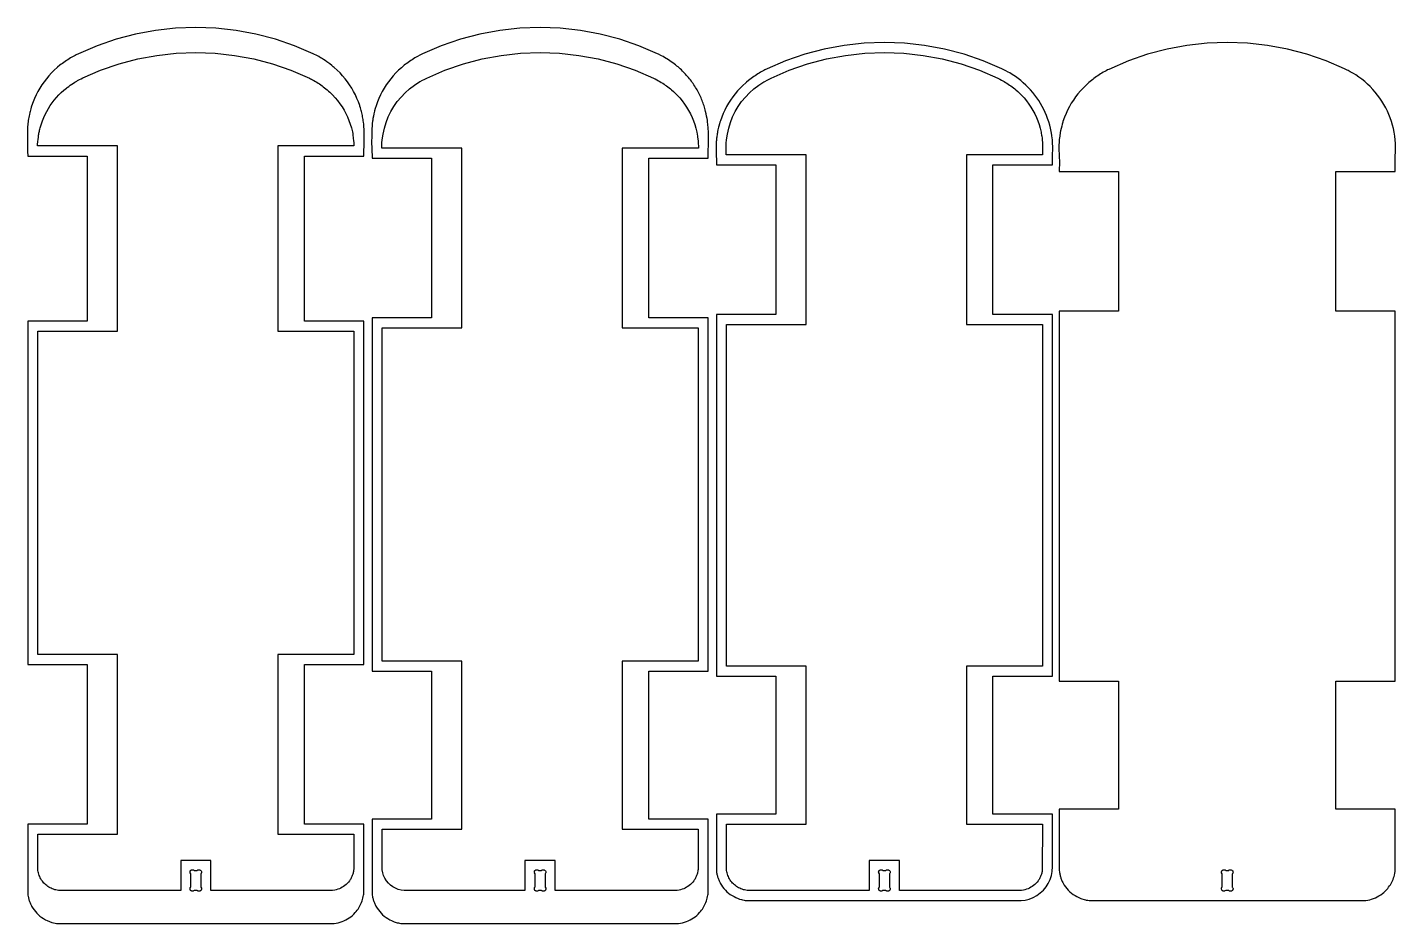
# Model space of a CAD drawing. Extents: x -1558 to 498, y -659 to 1005.
# Drawn here: x -1558 to -743, y -80 to 454 of the extents above; entities that cross this region are included whole.
import ezdxf

# ---------------------------------------------------------------- set-up
doc = ezdxf.new("R2010")
doc.units = 0
doc.layers.add('SECTIONCUTEDGES', color=18, linetype='CONTINUOUS')

msp = doc.modelspace()

# ---------------------------------------------------------------- linework, layer by layer
at = {"layer": 'SECTIONCUTEDGES'}
for points in [[(-1554.49, -70.48), (-1553.76, -71.54), (-1552.97, -72.55), (-1552.11, -73.51), (-1551.19, -74.41), (-1550.22, -75.25), (-1549.2, -76.03), (-1548.12, -76.74), (-1547.01, -77.38), (-1545.86, -77.95), (-1544.56, -78.48), (-1543.13, -78.96), (-1542.13, -79.23), (-1541.23, -79.42), (-1540.33, -79.56), (-1539.42, -79.67), (-1538.96, -79.71), (-1376.12, -79.71), (-1375.05, -79.62), (-1373.86, -79.44), (-1372.69, -79.2), (-1371.53, -78.88), (-1370.39, -78.49), (-1369.28, -78.04), (-1368.2, -77.52), (-1367.15, -76.94), (-1366.14, -76.29), (-1365.16, -75.58), (-1364.24, -74.82), (-1363.36, -74), (-1362.53, -73.13), (-1361.95, -72.45), (-1361.4, -71.75), (-1360.88, -71.02), (-1360.39, -70.27), (-1359.94, -69.5), (-1359.52, -68.71), (-1359.14, -67.9), (-1358.79, -67.08), (-1358.48, -66.24), (-1358.21, -65.39), (-1357.97, -64.53), (-1357.77, -63.66), (-1357.6, -62.7), (-1357.53, -62.22), (-1357.49, -61.85), (-1357.48, -61.66), (-1357.48, -20.51), (-1392.83, -20.51), (-1392.83, 74.53), (-1357.48, 74.53), (-1357.48, 278.88), (-1392.83, 278.88), (-1392.83, 377.09), (-1357.48, 377.09), (-1357.43, 378.24), (-1357.36, 380.55), (-1357.3, 382.86), (-1357.26, 385.16), (-1357.23, 387.47), (-1357.22, 389.78), (-1357.23, 391.41), (-1357.25, 392.35), (-1357.29, 393.29), (-1357.34, 394.24), (-1357.41, 395.18), (-1357.5, 396.12), (-1357.65, 397.37), (-1357.75, 398.16), (-1357.87, 398.94), (-1358, 399.72), (-1358.14, 400.5), (-1358.29, 401.27), (-1358.46, 402.05), (-1358.63, 402.82), (-1358.82, 403.58), (-1359.02, 404.35), (-1359.23, 405.11), (-1359.46, 405.87), (-1359.75, 406.8), (-1359.87, 407.16), (-1360.63, 409.32), (-1361.5, 411.44), (-1362.45, 413.52), (-1363.5, 415.55), (-1364.64, 417.54), (-1365.87, 419.47), (-1367.18, 421.35), (-1368.57, 423.16), (-1370.05, 424.92), (-1371.6, 426.6), (-1373.22, 428.21), (-1375.05, 429.87), (-1375.59, 430.33), (-1376.4, 431), (-1377.65, 431.98), (-1378.78, 432.82), (-1379.36, 433.22), (-1380.46, 433.98), (-1381.52, 434.67), (-1382.6, 435.34), (-1383.15, 435.67), (-1384.25, 436.3), (-1385.36, 436.91), (-1387.13, 437.8), (-1387.54, 438), (-1398.68, 442.78), (-1410.06, 446.7), (-1421.69, 449.76), (-1433.51, 451.97), (-1445.46, 453.29), (-1457.48, 453.74), (-1469.5, 453.29), (-1481.45, 451.97), (-1493.28, 449.76), (-1504.9, 446.7), (-1516.28, 442.78), (-1527.33, 438.04), (-1528.69, 437.38), (-1529.37, 437.02), (-1530.44, 436.45), (-1531.26, 435.99), (-1532.09, 435.51), (-1532.9, 435.01), (-1533.7, 434.5), (-1534.5, 433.98), (-1535.29, 433.45), (-1536.06, 432.9), (-1536.83, 432.33), (-1537.59, 431.76), (-1538.34, 431.17), (-1539.79, 429.97), (-1540.01, 429.78), (-1541.74, 428.21), (-1543.36, 426.6), (-1544.91, 424.92), (-1546.39, 423.16), (-1547.78, 421.35), (-1549.09, 419.47), (-1550.32, 417.54), (-1551.46, 415.55), (-1552.51, 413.52), (-1553.47, 411.44), (-1554.33, 409.32), (-1555.21, 406.81), (-1555.38, 406.29), (-1555.7, 405.23), (-1556.1, 403.76), (-1556.29, 402.98), (-1556.53, 401.93), (-1556.71, 401.05), (-1556.88, 400.16), (-1557.04, 399.27), (-1557.18, 398.38), (-1557.3, 397.49), (-1557.41, 396.59), (-1557.5, 395.69), (-1557.58, 394.79), (-1557.64, 393.89), (-1557.69, 392.99), (-1557.72, 392.09), (-1557.73, 391.18), (-1557.74, 388.05), (-1557.71, 384.91), (-1557.59, 380.11), (-1557.48, 377.09), (-1522.13, 377.09), (-1522.13, 278.88), (-1557.48, 278.88), (-1557.48, 74.53), (-1522.13, 74.53), (-1522.13, -20.51), (-1557.48, -20.51), (-1557.48, -61.76), (-1557.44, -62.14), (-1557.38, -62.69), (-1557.25, -63.51), (-1557.15, -64.01), (-1557.04, -64.5), (-1556.92, -64.99), (-1556.78, -65.48), (-1556.64, -65.97), (-1556.47, -66.45), (-1556.3, -66.93), (-1556.11, -67.4), (-1555.91, -67.86), (-1555.7, -68.32), (-1555.29, -69.13), (-1555.2, -69.29)], [(-1349.52, -70.48), (-1348.79, -71.54), (-1347.99, -72.55), (-1347.14, -73.51), (-1346.22, -74.41), (-1345.25, -75.25), (-1344.22, -76.03), (-1343.15, -76.74), (-1342.04, -77.38), (-1340.88, -77.95), (-1339.4, -78.55), (-1338.74, -78.78), (-1337.49, -79.15), (-1336.71, -79.33), (-1336.26, -79.42), (-1335.35, -79.56), (-1334.9, -79.62), (-1333.88, -79.71), (-1171.15, -79.71), (-1170.08, -79.62), (-1168.89, -79.44), (-1167.71, -79.2), (-1166.55, -78.88), (-1165.42, -78.49), (-1164.31, -78.04), (-1163.22, -77.52), (-1162.17, -76.94), (-1161.16, -76.29), (-1160.19, -75.58), (-1159.26, -74.82), (-1158.38, -74), (-1157.56, -73.13), (-1156.97, -72.45), (-1156.42, -71.75), (-1155.9, -71.02), (-1155.42, -70.27), (-1154.96, -69.5), (-1154.55, -68.71), (-1154.16, -67.9), (-1153.81, -67.08), (-1153.5, -66.24), (-1153.23, -65.39), (-1153, -64.53), (-1152.8, -63.66), (-1152.65, -62.82), (-1152.54, -62.13), (-1152.51, -61.8), (-1152.5, -61.66), (-1152.5, -17.53), (-1187.86, -17.53), (-1187.86, 70.54), (-1152.5, 70.54), (-1152.5, 280.88), (-1187.86, 280.88), (-1187.86, 375.92), (-1152.5, 375.92), (-1152.48, 378.27), (-1152.4, 380.63), (-1152.29, 383.45), (-1152.23, 385.81), (-1152.22, 386.75), (-1152.23, 388.82), (-1152.24, 389.62), (-1152.31, 392.02), (-1152.36, 393.2), (-1152.45, 394.39), (-1152.55, 395.57), (-1152.62, 396.16), (-1152.76, 397.34), (-1152.92, 398.52), (-1153.1, 399.57), (-1153.35, 400.97), (-1153.64, 402.36), (-1153.97, 403.74), (-1154.21, 404.65), (-1154.43, 405.46), (-1154.67, 406.27), (-1154.92, 407.08), (-1155.18, 407.88), (-1155.46, 408.67), (-1155.75, 409.46), (-1156.06, 410.25), (-1156.37, 411.03), (-1156.7, 411.8), (-1157.05, 412.57), (-1157.4, 413.33), (-1157.77, 414.09), (-1158.18, 414.89), (-1158.6, 415.68), (-1159.03, 416.46), (-1159.48, 417.24), (-1159.94, 418.01), (-1160.41, 418.77), (-1160.9, 419.52), (-1161.4, 420.26), (-1161.92, 420.99), (-1162.44, 421.72), (-1162.98, 422.43), (-1163.53, 423.14), (-1164.1, 423.83), (-1164.67, 424.51), (-1165.26, 425.18), (-1165.86, 425.84), (-1166.47, 426.49), (-1167.09, 427.13), (-1167.72, 427.76), (-1168.36, 428.37), (-1169.02, 428.98), (-1169.68, 429.57), (-1170.36, 430.15), (-1171.04, 430.72), (-1171.86, 431.38), (-1172.7, 432.02), (-1173.54, 432.64), (-1174.39, 433.25), (-1175.26, 433.84), (-1176.14, 434.42), (-1177.03, 434.98), (-1177.48, 435.26), (-1178.38, 435.79), (-1179.3, 436.31), (-1180.22, 436.82), (-1180.69, 437.06), (-1181.98, 437.72), (-1182.55, 437.99), (-1193.71, 442.78), (-1205.08, 446.7), (-1216.71, 449.76), (-1228.53, 451.97), (-1240.49, 453.29), (-1252.51, 453.74), (-1264.53, 453.29), (-1276.48, 451.97), (-1288.3, 449.76), (-1299.93, 446.7), (-1311.3, 442.78), (-1322.43, 438.01), (-1322.81, 437.83), (-1324.06, 437.2), (-1325.46, 436.45), (-1326.29, 435.99), (-1327.11, 435.51), (-1327.92, 435.01), (-1328.73, 434.5), (-1329.52, 433.98), (-1330.31, 433.45), (-1331.09, 432.9), (-1331.86, 432.33), (-1332.61, 431.76), (-1333.36, 431.17), (-1334.44, 430.29), (-1335.07, 429.75), (-1336.76, 428.21), (-1338.39, 426.6), (-1339.94, 424.92), (-1341.41, 423.16), (-1342.81, 421.35), (-1344.12, 419.47), (-1345.35, 417.54), (-1346.49, 415.55), (-1347.53, 413.52), (-1348.49, 411.44), (-1349.35, 409.32), (-1350.18, 406.98), (-1350.65, 405.47), (-1351.04, 404.06), (-1351.11, 403.78), (-1351.45, 402.37), (-1351.76, 400.88), (-1351.99, 399.57), (-1352.14, 398.59), (-1352.23, 397.94), (-1352.39, 396.56), (-1352.43, 396.21), (-1352.54, 394.82), (-1352.61, 393.77), (-1352.71, 391.26), (-1352.75, 389.1), (-1352.76, 388.55), (-1352.77, 385.76), (-1352.77, 385.2), (-1352.72, 381.88), (-1352.65, 379.98), (-1352.54, 377.55), (-1352.51, 375.92), (-1317.15, 375.92), (-1317.15, 280.88), (-1352.51, 280.88), (-1352.51, 70.55), (-1317.15, 70.55), (-1317.15, -17.53), (-1352.51, -17.53), (-1352.5, -61.86), (-1352.47, -62.14), (-1352.4, -62.69), (-1352.27, -63.51), (-1352.18, -64.01), (-1352.07, -64.5), (-1351.95, -64.99), (-1351.81, -65.48), (-1351.66, -65.97), (-1351.5, -66.45), (-1351.33, -66.93), (-1351.14, -67.4), (-1350.94, -67.86), (-1350.73, -68.32), (-1350.21, -69.34)], [(-1145.31, -55.47), (-1145.21, -55.66), (-1144.55, -56.76), (-1143.82, -57.82), (-1143.02, -58.83), (-1142.16, -59.79), (-1141.24, -60.69), (-1140.27, -61.53), (-1139.25, -62.31), (-1138.18, -63.02), (-1137.06, -63.66), (-1135.91, -64.23), (-1134.5, -64.81), (-1133.76, -65.06), (-1132.63, -65.4), (-1131.96, -65.56), (-1131.06, -65.74), (-1130.38, -65.85), (-1129.36, -65.96), (-1128.98, -65.99), (-966.18, -66), (-963.69, -65.69), (-961.27, -65.07), (-958.95, -64.15), (-956.75, -62.94), (-954.73, -61.48), (-952.91, -59.76), (-951.31, -57.84), (-949.97, -55.73), (-948.91, -53.46), (-948.14, -51.08), (-947.67, -48.63), (-947.51, -45.65), (-947.52, -43.85), (-947.53, -14.54), (-982.89, -14.54), (-982.89, 67.56), (-947.53, 67.56), (-947.53, 282.87), (-982.89, 282.87), (-982.89, 371.94), (-947.53, 371.94), (-947.52, 373.79), (-947.38, 379.15), (-947.34, 380.2), (-947.31, 381.6), (-947.32, 383.01), (-947.36, 384.38), (-947.43, 385.6), (-947.53, 386.83), (-947.67, 388.05), (-947.81, 389.14), (-947.88, 389.67), (-948.23, 391.71), (-948.65, 393.67), (-949.14, 395.61), (-949.71, 397.53), (-950.35, 399.43), (-951.07, 401.3), (-951.85, 403.14), (-952.71, 404.95), (-953.64, 406.73), (-954.63, 408.47), (-955.69, 410.17), (-956.82, 411.82), (-958, 413.43), (-959.26, 415), (-960.57, 416.51), (-961.93, 417.98), (-963.36, 419.39), (-964.83, 420.74), (-966.36, 422.03), (-967.94, 423.27), (-969.56, 424.44), (-971.53, 425.74), (-972.94, 426.59), (-973.9, 427.14), (-975.3, 427.88), (-977.66, 429.03), (-988.74, 433.79), (-1000.11, 437.7), (-1011.74, 440.77), (-1023.56, 442.97), (-1035.51, 444.3), (-1047.53, 444.74), (-1059.55, 444.3), (-1071.5, 442.97), (-1083.33, 440.77), (-1094.96, 437.7), (-1106.33, 433.79), (-1117.38, 429.04), (-1118.74, 428.38), (-1119.31, 428.09), (-1120.49, 427.46), (-1121.32, 426.99), (-1122.14, 426.51), (-1122.95, 426.01), (-1123.76, 425.51), (-1124.55, 424.98), (-1125.34, 424.45), (-1126.11, 423.9), (-1126.88, 423.34), (-1127.64, 422.76), (-1128.39, 422.18), (-1129.56, 421.21), (-1130.09, 420.75), (-1131.79, 419.22), (-1133.41, 417.6), (-1134.97, 415.92), (-1136.44, 414.17), (-1137.83, 412.35), (-1139.15, 410.48), (-1140.37, 408.54), (-1141.51, 406.56), (-1142.56, 404.52), (-1143.52, 402.44), (-1144.38, 400.32), (-1145.15, 398.17), (-1145.43, 397.29), (-1145.7, 396.42), (-1146.09, 394.98), (-1146.27, 394.26), (-1146.61, 392.81), (-1146.83, 391.71), (-1146.95, 391.05), (-1147.07, 390.39), (-1147.17, 389.72), (-1147.27, 389.06), (-1147.36, 388.39), (-1147.44, 387.72), (-1147.51, 387.06), (-1147.57, 386.39), (-1147.62, 385.72), (-1147.67, 385.04), (-1147.7, 384.37), (-1147.75, 382.93), (-1147.76, 382.15), (-1147.76, 381.38), (-1147.73, 379.83), (-1147.64, 377.37), (-1147.58, 375.06), (-1147.54, 372.88), (-1147.54, 371.94), (-1112.18, 371.94), (-1112.18, 282.87), (-1147.54, 282.87), (-1147.54, 67.56), (-1112.18, 67.56), (-1112.18, -14.54), (-1147.54, -14.54), (-1147.53, -48.01), (-1147.51, -48.25), (-1147.47, -48.66), (-1147.39, -49.21), (-1147.3, -49.79), (-1147.2, -50.29), (-1147.09, -50.79), (-1146.97, -51.28), (-1146.84, -51.77), (-1146.69, -52.25), (-1146.53, -52.73), (-1146.35, -53.21), (-1146.16, -53.68), (-1145.96, -54.15), (-1145.75, -54.61)], [(-939.7, -57.82), (-938.91, -58.83), (-938.05, -59.79), (-937.13, -60.69), (-936.16, -61.53), (-935.13, -62.31), (-934.06, -63.02), (-932.95, -63.66), (-931.8, -64.23), (-930.61, -64.73), (-929.97, -64.95), (-928.62, -65.37), (-927.85, -65.56), (-927.4, -65.66), (-926.49, -65.82), (-925.58, -65.93), (-924.84, -66), (-762.06, -66), (-760.99, -65.9), (-759.8, -65.73), (-758.63, -65.48), (-757.47, -65.16), (-756.33, -64.78), (-755.22, -64.32), (-754.14, -63.8), (-753.09, -63.22), (-752.07, -62.57), (-751.1, -61.87), (-750.18, -61.1), (-749.3, -60.28), (-748.47, -59.41), (-747.89, -58.73), (-747.34, -58.03), (-746.82, -57.3), (-746.33, -56.55), (-745.88, -55.78), (-745.46, -54.99), (-745.07, -54.19), (-744.73, -53.36), (-744.42, -52.52), (-744.14, -51.67), (-743.91, -50.81), (-743.64, -49.58), (-743.5, -48.75), (-743.44, -48.27), (-743.42, -47.95), (-743.42, -11.55), (-778.77, -11.55), (-778.77, 64.57), (-743.42, 64.57), (-743.42, 284.86), (-778.77, 284.86), (-778.77, 367.95), (-743.42, 367.95), (-743.42, 369.51), (-743.45, 374.97), (-743.4, 377.52), (-743.32, 379.23), (-743.22, 380.72), (-743.21, 380.93), (-743.19, 382), (-743.19, 382.42), (-743.26, 384.65), (-743.42, 386.87), (-743.68, 389.08), (-744.04, 391.27), (-744.49, 393.45), (-745.03, 395.61), (-745.67, 397.74), (-746.39, 399.85), (-747.21, 401.92), (-748.11, 403.95), (-749.1, 405.94), (-750.18, 407.89), (-751.34, 409.79), (-752.57, 411.64), (-753.89, 413.43), (-755.29, 415.17), (-756.75, 416.84), (-758.29, 418.45), (-759.89, 419.99), (-761.56, 421.47), (-763.3, 422.86), (-765.09, 424.19), (-766.97, 425.45), (-768.35, 426.31), (-769.37, 426.91), (-770.18, 427.36), (-771.41, 427.99), (-772.13, 428.35), (-773.54, 429.03), (-784.62, 433.79), (-795.99, 437.7), (-807.62, 440.77), (-819.45, 442.97), (-831.4, 444.3), (-843.42, 444.74), (-855.44, 444.3), (-867.39, 442.97), (-879.21, 440.77), (-890.84, 437.7), (-902.22, 433.79), (-913.95, 428.72), (-914.63, 428.38), (-915.54, 427.91), (-916.37, 427.46), (-917.2, 426.99), (-918.02, 426.51), (-918.84, 426.01), (-919.64, 425.51), (-920.44, 424.98), (-921.22, 424.45), (-922, 423.9), (-922.77, 423.34), (-923.53, 422.76), (-924.28, 422.18), (-925.06, 421.53), (-925.88, 420.84), (-927.68, 419.22), (-929.3, 417.6), (-930.85, 415.92), (-932.33, 414.17), (-933.72, 412.35), (-935.03, 410.48), (-936.26, 408.54), (-937.4, 406.56), (-938.45, 404.52), (-939.4, 402.44), (-940.27, 400.32), (-941.21, 397.64), (-941.32, 397.29), (-941.69, 396.06), (-941.98, 394.98), (-942.33, 393.53), (-942.64, 392.08), (-942.82, 391.18), (-942.91, 390.65), (-943.08, 389.59), (-943.16, 389.05), (-943.3, 387.98), (-943.41, 386.91), (-943.46, 386.38), (-943.55, 385.3), (-943.62, 383.92), (-943.64, 383.09), (-943.65, 381.65), (-943.6, 380.49), (-943.48, 378.47), (-943.41, 376.63), (-943.39, 373.88), (-943.42, 367.95), (-908.07, 367.95), (-908.07, 284.86), (-943.42, 284.86), (-943.42, 64.57), (-908.07, 64.57), (-908.07, -11.55), (-943.42, -11.55), (-943.42, -48.08), (-943.32, -48.9), (-943.27, -49.29), (-943.19, -49.79), (-943.09, -50.29), (-942.98, -50.79), (-942.86, -51.28), (-942.72, -51.77), (-942.57, -52.25), (-942.41, -52.73), (-942.24, -53.21), (-942.05, -53.68), (-941.85, -54.15), (-941.64, -54.61), (-941.28, -55.33), (-941.09, -55.66), (-940.43, -56.76)], [(-1549.25, -53.75), (-1549.66, -53.1), (-1550.03, -52.43), (-1550.36, -51.74), (-1550.65, -51.03), (-1550.91, -50.31), (-1551.12, -49.57), (-1551.3, -48.83), (-1551.44, -48.04), (-1551.5, -47.49), (-1551.5, -26.5), (-1504.08, -26.5), (-1504.08, 80.52), (-1551.5, 80.52), (-1551.5, 272.9), (-1504.08, 272.9), (-1504.08, 383.13), (-1551.67, 383.13), (-1551.61, 384), (-1551.46, 385.73), (-1551.34, 387.03), (-1551.19, 388.32), (-1551.11, 388.94), (-1551.02, 389.56), (-1550.92, 390.18), (-1550.81, 390.8), (-1550.69, 391.41), (-1550.56, 392.02), (-1550.43, 392.63), (-1550.28, 393.24), (-1550.13, 393.85), (-1549.96, 394.45), (-1549.79, 395.05), (-1549.41, 396.27), (-1548.73, 398.19), (-1547.96, 400.07), (-1547.11, 401.91), (-1546.18, 403.71), (-1545.18, 405.47), (-1544.09, 407.18), (-1542.93, 408.84), (-1541.69, 410.45), (-1540.38, 412), (-1539.01, 413.49), (-1537.57, 414.91), (-1535.93, 416.4), (-1534.47, 417.6), (-1534.02, 417.95), (-1533.13, 418.63), (-1532.22, 419.29), (-1531.29, 419.92), (-1530.28, 420.59), (-1529.48, 421.09), (-1529.08, 421.33), (-1528.27, 421.8), (-1527.86, 422.04), (-1527.04, 422.49), (-1526.62, 422.71), (-1525.67, 423.19), (-1524.77, 423.63), (-1514.12, 428.2), (-1503.16, 431.97), (-1491.96, 434.92), (-1480.57, 437.05), (-1469.06, 438.32), (-1457.48, 438.75), (-1445.9, 438.32), (-1434.39, 437.05), (-1423, 434.92), (-1411.8, 431.97), (-1400.84, 428.2), (-1389.86, 423.47), (-1389.27, 423.19), (-1388.54, 422.81), (-1387.93, 422.49), (-1387.1, 422.03), (-1386.28, 421.56), (-1385.47, 421.07), (-1384.66, 420.57), (-1383.87, 420.05), (-1383.09, 419.52), (-1382.31, 418.97), (-1381.55, 418.4), (-1380.8, 417.82), (-1380.06, 417.23), (-1379.33, 416.63), (-1378.38, 415.8), (-1377.77, 415.24), (-1376.05, 413.56), (-1374.5, 411.88), (-1373.04, 410.13), (-1371.67, 408.31), (-1370.39, 406.42), (-1369.21, 404.46), (-1368.13, 402.45), (-1367.15, 400.39), (-1366.28, 398.28), (-1365.51, 396.13), (-1364.85, 393.95), (-1364.26, 391.54), (-1364.07, 390.57), (-1363.92, 389.6), (-1363.71, 387.95), (-1363.51, 386.02), (-1363.47, 385.53), (-1363.32, 383.53), (-1363.29, 383.13), (-1408.62, 383.13), (-1408.62, 272.9), (-1363.46, 272.9), (-1363.46, 80.52), (-1408.62, 80.52), (-1408.62, -26.5), (-1363.46, -26.5), (-1363.47, -47.58), (-1363.49, -47.82), (-1363.54, -48.24), (-1363.62, -48.72), (-1363.72, -49.22), (-1363.83, -49.71), (-1363.97, -50.2), (-1364.12, -50.68), (-1364.29, -51.15), (-1364.48, -51.62), (-1364.69, -52.08), (-1364.92, -52.54), (-1365.16, -52.98), (-1365.42, -53.41), (-1365.69, -53.84), (-1365.99, -54.25), (-1366.58, -55.01), (-1367.23, -55.72), (-1367.93, -56.39), (-1368.67, -57.01), (-1369.44, -57.58), (-1370.26, -58.09), (-1371.11, -58.55), (-1371.99, -58.95), (-1372.89, -59.29), (-1373.81, -59.57), (-1374.75, -59.79), (-1376.18, -59.99), (-1376.47, -60.01), (-1448.5, -60.01), (-1448.5, -42.05), (-1466.46, -42.05), (-1466.46, -60.01), (-1538.56, -60.01), (-1539.22, -59.94), (-1539.97, -59.84), (-1540.71, -59.69), (-1541.45, -59.5), (-1542.17, -59.27), (-1542.88, -59), (-1543.58, -58.69), (-1544.26, -58.35), (-1544.91, -57.97), (-1545.55, -57.55), (-1546.16, -57.1), (-1546.75, -56.62), (-1547.31, -56.1), (-1547.84, -55.55), (-1548.34, -54.98), (-1548.82, -54.37)], [(-1343.96, -54.24), (-1344.9, -52.75), (-1345.65, -51.15), (-1346.18, -49.47), (-1346.5, -47.73), (-1346.6, -45.92), (-1346.61, -45.53), (-1346.6, -44.91), (-1346.56, -39.2), (-1346.54, -34.3), (-1346.52, -23.51), (-1299.11, -23.51), (-1299.11, 76.53), (-1346.52, 76.53), (-1346.52, 274.89), (-1299.11, 274.89), (-1299.11, 381.9), (-1346.76, 381.9), (-1346.78, 382.61), (-1346.77, 383.31), (-1346.67, 385.05), (-1346.51, 386.74), (-1346, 390.27), (-1345.22, 393.73), (-1344.17, 397.11), (-1342.87, 400.4), (-1341.32, 403.58), (-1339.52, 406.62), (-1337.49, 409.53), (-1335.25, 412.26), (-1332.8, 414.81), (-1330.16, 417.17), (-1327.35, 419.32), (-1324.04, 421.44), (-1323.86, 421.54), (-1322.56, 422.26), (-1321.5, 422.8), (-1319.95, 423.56), (-1309.15, 428.2), (-1298.19, 431.97), (-1286.99, 434.92), (-1275.6, 437.05), (-1264.08, 438.32), (-1252.51, 438.75), (-1240.93, 438.32), (-1229.41, 437.05), (-1218.02, 434.92), (-1206.82, 431.97), (-1195.87, 428.2), (-1185.01, 423.54), (-1184.64, 423.36), (-1184.02, 423.05), (-1183.07, 422.56), (-1181.97, 421.95), (-1181.15, 421.47), (-1180.33, 420.98), (-1179.53, 420.47), (-1178.73, 419.95), (-1177.95, 419.41), (-1177.17, 418.86), (-1176.41, 418.29), (-1175.66, 417.7), (-1174.92, 417.1), (-1174.19, 416.49), (-1173.14, 415.57), (-1172.57, 415.04), (-1170.91, 413.4), (-1169.36, 411.71), (-1167.9, 409.94), (-1166.53, 408.11), (-1165.26, 406.2), (-1164.09, 404.24), (-1163.01, 402.21), (-1162.04, 400.14), (-1161.18, 398.02), (-1160.42, 395.85), (-1159.78, 393.66), (-1159.21, 391.27), (-1158.99, 390.19), (-1158.78, 388.91), (-1158.73, 388.58), (-1158.56, 387.26), (-1158.45, 386.27), (-1158.32, 384.54), (-1158.25, 383.05), (-1158.25, 382.63), (-1158.25, 382.03), (-1158.25, 381.9), (-1203.64, 381.9), (-1203.64, 274.89), (-1158.48, 274.89), (-1158.49, 76.53), (-1203.64, 76.53), (-1203.64, -23.51), (-1158.49, -23.51), (-1158.49, -47.48), (-1158.54, -48.03), (-1158.61, -48.52), (-1158.74, -49.22), (-1158.86, -49.71), (-1158.99, -50.2), (-1159.15, -50.68), (-1159.32, -51.15), (-1159.51, -51.62), (-1159.72, -52.08), (-1159.94, -52.54), (-1160.18, -52.98), (-1160.44, -53.41), (-1160.72, -53.84), (-1161.01, -54.25), (-1161.61, -55.01), (-1162.26, -55.72), (-1162.95, -56.39), (-1163.69, -57.01), (-1164.47, -57.58), (-1165.29, -58.09), (-1166.13, -58.55), (-1167.01, -58.95), (-1167.91, -59.29), (-1168.84, -59.57), (-1169.78, -59.79), (-1170.86, -59.95), (-1171.45, -60.01), (-1243.53, -60.01), (-1243.53, -42.05), (-1261.49, -42.05), (-1261.49, -60.01), (-1333.49, -60.01), (-1335.24, -59.79), (-1336.95, -59.35), (-1338.59, -58.7), (-1340.13, -57.85), (-1341.56, -56.81), (-1342.84, -55.6)], [(-1138.4, -54.98), (-1138.87, -54.37), (-1139.31, -53.75), (-1139.71, -53.1), (-1140.08, -52.43), (-1140.41, -51.74), (-1140.7, -51.03), (-1140.96, -50.31), (-1141.17, -49.57), (-1141.35, -48.83), (-1141.48, -48.08), (-1141.55, -47.53), (-1141.55, -20.52), (-1094.13, -20.52), (-1094.13, 73.54), (-1141.55, 73.54), (-1141.55, 276.88), (-1094.13, 276.88), (-1094.13, 377.92), (-1141.69, 377.92), (-1141.69, 379.62), (-1141.72, 383.58), (-1141.71, 384.16), (-1141.66, 385.32), (-1141.59, 386.18), (-1141.54, 386.76), (-1141.03, 390.27), (-1140.24, 393.73), (-1139.2, 397.11), (-1137.9, 400.4), (-1136.34, 403.58), (-1134.55, 406.62), (-1132.52, 409.53), (-1130.28, 412.26), (-1127.83, 414.81), (-1125.19, 417.17), (-1122.37, 419.32), (-1119.4, 421.24), (-1118.8, 421.59), (-1117.32, 422.39), (-1115.72, 423.2), (-1114.97, 423.56), (-1104.17, 428.2), (-1093.22, 431.97), (-1082.01, 434.92), (-1070.62, 437.05), (-1059.11, 438.32), (-1047.53, 438.75), (-1035.95, 438.32), (-1024.44, 437.05), (-1013.05, 434.92), (-1001.85, 431.97), (-990.89, 428.2), (-979.93, 423.49), (-979.56, 423.31), (-978.91, 422.98), (-977.83, 422.41), (-977, 421.95), (-976.17, 421.47), (-975.36, 420.98), (-974.55, 420.47), (-973.76, 419.95), (-972.97, 419.41), (-972.2, 418.86), (-971.44, 418.29), (-970.68, 417.7), (-969.94, 417.1), (-969.22, 416.49), (-968.17, 415.57), (-967.56, 415.01), (-965.93, 413.4), (-964.39, 411.71), (-962.93, 409.94), (-961.56, 408.11), (-960.29, 406.2), (-959.11, 404.24), (-958.04, 402.21), (-957.07, 400.14), (-956.2, 398.02), (-955.45, 395.85), (-954.8, 393.66), (-954.27, 391.43), (-954.11, 390.68), (-953.93, 389.67), (-953.82, 388.91), (-953.68, 387.72), (-953.58, 386.69), (-953.47, 385.31), (-953.42, 384.27), (-953.37, 382.72), (-953.36, 381.28), (-953.38, 379.37), (-953.37, 377.92), (-998.67, 377.92), (-998.67, 276.88), (-953.51, 276.88), (-953.51, 73.54), (-998.67, 73.54), (-998.67, -20.52), (-953.51, -20.52), (-953.53, -47.65), (-953.6, -48.31), (-953.67, -48.72), (-953.77, -49.22), (-953.88, -49.71), (-954.02, -50.2), (-954.17, -50.68), (-954.34, -51.15), (-954.53, -51.62), (-954.74, -52.08), (-954.97, -52.54), (-955.21, -52.98), (-955.47, -53.41), (-955.75, -53.84), (-956.04, -54.25), (-956.64, -55.01), (-957.28, -55.72), (-957.98, -56.39), (-958.72, -57.01), (-959.5, -57.58), (-960.31, -58.09), (-961.16, -58.55), (-962.04, -58.95), (-962.94, -59.29), (-963.86, -59.57), (-964.8, -59.79), (-965.93, -59.96), (-966.41, -60.01), (-966.55, -60.01), (-1038.55, -60.01), (-1038.55, -42.05), (-1056.51, -42.05), (-1056.51, -60.01), (-1128.84, -59.99), (-1129.15, -59.96), (-1130.02, -59.84), (-1130.77, -59.69), (-1131.5, -59.5), (-1132.22, -59.27), (-1132.94, -59), (-1133.63, -58.69), (-1134.31, -58.35), (-1134.96, -57.97), (-1135.6, -57.55), (-1136.21, -57.1), (-1136.8, -56.62), (-1137.36, -56.1), (-1137.89, -55.55)], [(-1460.61, -59.85), (-1460.69, -59.74), (-1460.75, -59.62), (-1460.81, -59.5), (-1460.85, -59.37), (-1460.89, -59.21), (-1460.91, -59.05), (-1460.91, -58.89), (-1460.9, -58.73), (-1460.87, -58.57), (-1460.77, -58.3), (-1460.62, -58.06), (-1460.54, -57.97), (-1460.48, -57.92), (-1460.47, -57.89), (-1460.51, -50.06), (-1460.82, -49.5), (-1460.88, -49.35), (-1460.89, -49.3), (-1460.91, -49.15), (-1460.91, -49), (-1460.9, -48.89), (-1460.88, -48.78), (-1460.85, -48.67), (-1460.82, -48.57), (-1460.77, -48.47), (-1460.72, -48.37), (-1460.66, -48.27), (-1460.6, -48.18), (-1460.53, -48.1), (-1460.45, -48.02), (-1460.37, -47.95), (-1460.21, -47.83), (-1460.14, -47.79), (-1459.99, -47.72), (-1459.84, -47.66), (-1459.68, -47.62), (-1459.52, -47.6), (-1459.43, -47.6), (-1459.27, -47.6), (-1459.11, -47.63), (-1458.96, -47.67), (-1458.81, -47.72), (-1458.66, -47.8), (-1458.53, -47.89), (-1458.47, -47.94), (-1458.41, -48.01), (-1458.35, -48.04), (-1456.59, -48.03), (-1456.53, -47.97), (-1456.38, -47.86), (-1456.2, -47.75), (-1455.84, -47.63), (-1455.47, -47.6), (-1455.11, -47.67), (-1454.78, -47.82), (-1454.49, -48.04), (-1454.26, -48.33), (-1454.12, -48.66), (-1454.05, -49.02), (-1454.08, -49.39), (-1454.21, -49.77), (-1454.24, -49.83), (-1454.39, -50.06), (-1454.45, -50.11), (-1454.48, -50.15), (-1454.48, -57.92), (-1454.46, -57.97), (-1454.14, -58.55), (-1454.08, -58.7), (-1454.06, -58.8), (-1454.04, -58.95), (-1454.05, -59.06), (-1454.06, -59.17), (-1454.08, -59.27), (-1454.11, -59.38), (-1454.15, -59.48), (-1454.19, -59.59), (-1454.24, -59.68), (-1454.3, -59.78), (-1454.36, -59.87), (-1454.43, -59.95), (-1454.51, -60.03), (-1454.59, -60.1), (-1454.68, -60.17), (-1454.82, -60.26), (-1454.97, -60.33), (-1455.12, -60.39), (-1455.28, -60.43), (-1455.45, -60.45), (-1455.61, -60.45), (-1455.69, -60.45), (-1455.85, -60.42), (-1456.01, -60.38), (-1456.16, -60.33), (-1456.3, -60.25), (-1456.43, -60.16), (-1456.5, -60.11), (-1456.56, -60.03), (-1456.61, -60.01), (-1458.42, -60.03), (-1458.79, -60.21), (-1459.08, -60.36), (-1459.14, -60.39), (-1459.33, -60.43), (-1459.53, -60.44), (-1459.72, -60.42), (-1459.85, -60.39), (-1459.98, -60.34), (-1460.1, -60.28), (-1460.22, -60.22), (-1460.33, -60.14), (-1460.43, -60.05), (-1460.53, -59.96)], [(-1255.64, -59.85), (-1255.71, -59.74), (-1255.78, -59.62), (-1255.83, -59.5), (-1255.88, -59.37), (-1255.91, -59.21), (-1255.93, -59.05), (-1255.94, -58.97), (-1255.93, -58.81), (-1255.91, -58.65), (-1255.87, -58.49), (-1255.8, -58.3), (-1255.72, -58.16), (-1255.58, -57.98), (-1255.5, -57.89), (-1255.5, -50.16), (-1255.52, -50.1), (-1255.85, -49.5), (-1255.9, -49.35), (-1255.93, -49.25), (-1255.94, -49.1), (-1255.94, -49), (-1255.93, -48.89), (-1255.91, -48.78), (-1255.88, -48.67), (-1255.84, -48.57), (-1255.8, -48.47), (-1255.75, -48.37), (-1255.69, -48.27), (-1255.62, -48.18), (-1255.55, -48.1), (-1255.48, -48.02), (-1255.39, -47.95), (-1255.24, -47.83), (-1255.1, -47.75), (-1254.94, -47.69), (-1254.79, -47.64), (-1254.7, -47.62), (-1254.54, -47.6), (-1254.38, -47.6), (-1254.22, -47.61), (-1254.14, -47.63), (-1253.98, -47.67), (-1253.83, -47.72), (-1253.69, -47.8), (-1253.62, -47.84), (-1253.47, -47.96), (-1253.41, -48.03), (-1253.39, -48.04), (-1251.62, -48.04), (-1251.58, -48.01), (-1251.55, -47.97), (-1251.23, -47.75), (-1250.86, -47.63), (-1250.5, -47.6), (-1250.14, -47.67), (-1249.8, -47.82), (-1249.52, -48.04), (-1249.29, -48.33), (-1249.14, -48.66), (-1249.08, -49.02), (-1249.1, -49.39), (-1249.23, -49.77), (-1249.41, -50.05), (-1249.51, -50.16), (-1249.5, -57.94), (-1249.16, -58.55), (-1249.11, -58.7), (-1249.08, -58.85), (-1249.07, -59), (-1249.09, -59.17), (-1249.11, -59.27), (-1249.14, -59.38), (-1249.17, -59.48), (-1249.21, -59.59), (-1249.27, -59.68), (-1249.32, -59.78), (-1249.39, -59.87), (-1249.46, -59.95), (-1249.54, -60.03), (-1249.62, -60.1), (-1249.77, -60.22), (-1249.84, -60.26), (-1249.99, -60.33), (-1250.07, -60.36), (-1250.23, -60.41), (-1250.39, -60.44), (-1250.55, -60.45), (-1250.64, -60.45), (-1250.8, -60.44), (-1250.95, -60.41), (-1251.11, -60.36), (-1251.25, -60.29), (-1251.39, -60.21), (-1251.54, -60.1), (-1251.6, -60.02), (-1251.63, -60.01), (-1253.4, -60.01), (-1253.6, -60.1), (-1254.11, -60.36), (-1254.29, -60.42), (-1254.49, -60.44), (-1254.55, -60.44), (-1254.75, -60.42), (-1254.88, -60.39), (-1255, -60.34), (-1255.13, -60.28), (-1255.24, -60.22), (-1255.35, -60.14), (-1255.46, -60.05), (-1255.55, -59.96)], [(-1050.66, -59.85), (-1050.74, -59.74), (-1050.8, -59.62), (-1050.86, -59.5), (-1050.9, -59.37), (-1050.94, -59.21), (-1050.96, -59.05), (-1050.96, -58.89), (-1050.96, -58.81), (-1050.94, -58.65), (-1050.9, -58.49), (-1050.86, -58.38), (-1050.72, -58.12), (-1050.61, -57.98), (-1050.53, -57.91), (-1050.53, -50.16), (-1050.54, -50.1), (-1050.87, -49.5), (-1050.93, -49.35), (-1050.94, -49.3), (-1050.97, -49.15), (-1050.97, -49), (-1050.95, -48.89), (-1050.93, -48.78), (-1050.9, -48.67), (-1050.87, -48.57), (-1050.82, -48.47), (-1050.77, -48.37), (-1050.72, -48.27), (-1050.65, -48.18), (-1050.58, -48.1), (-1050.5, -48.02), (-1050.42, -47.95), (-1050.26, -47.83), (-1050.12, -47.75), (-1050.05, -47.72), (-1049.89, -47.66), (-1049.73, -47.62), (-1049.57, -47.6), (-1049.48, -47.6), (-1049.32, -47.6), (-1049.16, -47.63), (-1049.01, -47.67), (-1048.93, -47.69), (-1048.78, -47.76), (-1048.65, -47.84), (-1048.51, -47.94), (-1048.46, -48.01), (-1048.42, -48.03), (-1048.41, -48.04), (-1046.64, -48.03), (-1046.61, -48.01), (-1046.58, -47.96), (-1046.43, -47.86), (-1046.24, -47.74), (-1045.89, -47.63), (-1045.52, -47.6), (-1045.16, -47.67), (-1044.83, -47.82), (-1044.54, -48.04), (-1044.32, -48.33), (-1044.17, -48.66), (-1044.1, -49.02), (-1044.13, -49.39), (-1044.26, -49.78), (-1044.47, -50.08), (-1044.51, -50.11), (-1044.54, -50.16), (-1044.53, -57.92), (-1044.51, -57.97), (-1044.24, -58.46), (-1044.17, -58.6), (-1044.12, -58.75), (-1044.1, -58.9), (-1044.1, -59.06), (-1044.11, -59.17), (-1044.13, -59.27), (-1044.16, -59.38), (-1044.2, -59.48), (-1044.24, -59.59), (-1044.29, -59.68), (-1044.35, -59.78), (-1044.41, -59.87), (-1044.48, -59.95), (-1044.56, -60.03), (-1044.64, -60.1), (-1044.8, -60.22), (-1044.94, -60.3), (-1045.1, -60.36), (-1045.25, -60.41), (-1045.42, -60.44), (-1045.58, -60.45), (-1045.74, -60.45), (-1045.9, -60.42), (-1046.06, -60.38), (-1046.13, -60.36), (-1046.28, -60.29), (-1046.42, -60.21), (-1046.59, -60.06), (-1046.62, -60.03), (-1046.66, -60.01), (-1048.44, -60.02), (-1048.54, -60.06), (-1049.13, -60.36), (-1049.19, -60.39), (-1049.38, -60.43), (-1049.58, -60.44), (-1049.77, -60.42), (-1049.9, -60.39), (-1050.03, -60.34), (-1050.15, -60.28), (-1050.27, -60.22), (-1050.38, -60.14), (-1050.48, -60.05), (-1050.58, -59.96)], [(-846.55, -59.85), (-846.63, -59.74), (-846.69, -59.62), (-846.75, -59.5), (-846.81, -59.29), (-846.84, -59.13), (-846.85, -58.97), (-846.85, -58.89), (-846.84, -58.73), (-846.82, -58.65), (-846.78, -58.49), (-846.71, -58.3), (-846.56, -58.06), (-846.49, -57.98), (-846.43, -57.92), (-846.41, -57.89), (-846.42, -50.14), (-846.43, -50.1), (-846.49, -49.98), (-846.76, -49.5), (-846.82, -49.35), (-846.84, -49.25), (-846.86, -49.1), (-846.85, -49), (-846.84, -48.89), (-846.82, -48.78), (-846.79, -48.67), (-846.75, -48.57), (-846.71, -48.47), (-846.66, -48.37), (-846.6, -48.27), (-846.54, -48.18), (-846.47, -48.1), (-846.39, -48.02), (-846.31, -47.95), (-846.15, -47.83), (-846.01, -47.75), (-845.86, -47.69), (-845.7, -47.64), (-845.54, -47.61), (-845.37, -47.6), (-845.21, -47.6), (-845.05, -47.63), (-844.89, -47.67), (-844.82, -47.69), (-844.67, -47.76), (-844.53, -47.84), (-844.37, -47.97), (-844.35, -48.01), (-844.31, -48.03), (-844.29, -48.04), (-842.53, -48.03), (-842.49, -48.01), (-842.47, -47.97), (-842.43, -47.94), (-842.22, -47.79), (-842.12, -47.74), (-841.78, -47.63), (-841.41, -47.6), (-841.05, -47.67), (-840.72, -47.82), (-840.43, -48.04), (-840.2, -48.33), (-840.05, -48.66), (-839.99, -49.02), (-840.02, -49.39), (-840.15, -49.77), (-840.33, -50.05), (-840.42, -50.15), (-840.42, -57.93), (-840.24, -58.26), (-840.1, -58.51), (-840.04, -58.65), (-840, -58.8), (-839.99, -58.85), (-839.98, -59), (-840, -59.17), (-840.02, -59.27), (-840.05, -59.38), (-840.08, -59.48), (-840.13, -59.59), (-840.18, -59.68), (-840.24, -59.78), (-840.3, -59.87), (-840.37, -59.95), (-840.45, -60.03), (-840.53, -60.1), (-840.69, -60.22), (-840.83, -60.3), (-840.98, -60.36), (-841.06, -60.39), (-841.22, -60.43), (-841.38, -60.45), (-841.55, -60.45), (-841.71, -60.44), (-841.87, -60.41), (-842.02, -60.36), (-842.09, -60.33), (-842.24, -60.25), (-842.37, -60.16), (-842.44, -60.11), (-842.5, -60.04), (-842.55, -60.01), (-844.35, -60.03), (-844.77, -60.24), (-845.02, -60.36), (-845.14, -60.41), (-845.33, -60.44), (-845.53, -60.44), (-845.6, -60.43), (-845.79, -60.39), (-845.92, -60.34), (-846.04, -60.28), (-846.16, -60.22), (-846.27, -60.14), (-846.37, -60.05), (-846.46, -59.96)]]:
    msp.add_lwpolyline(points, close=True, dxfattribs=at)

doc.saveas('drawing.dxf')
